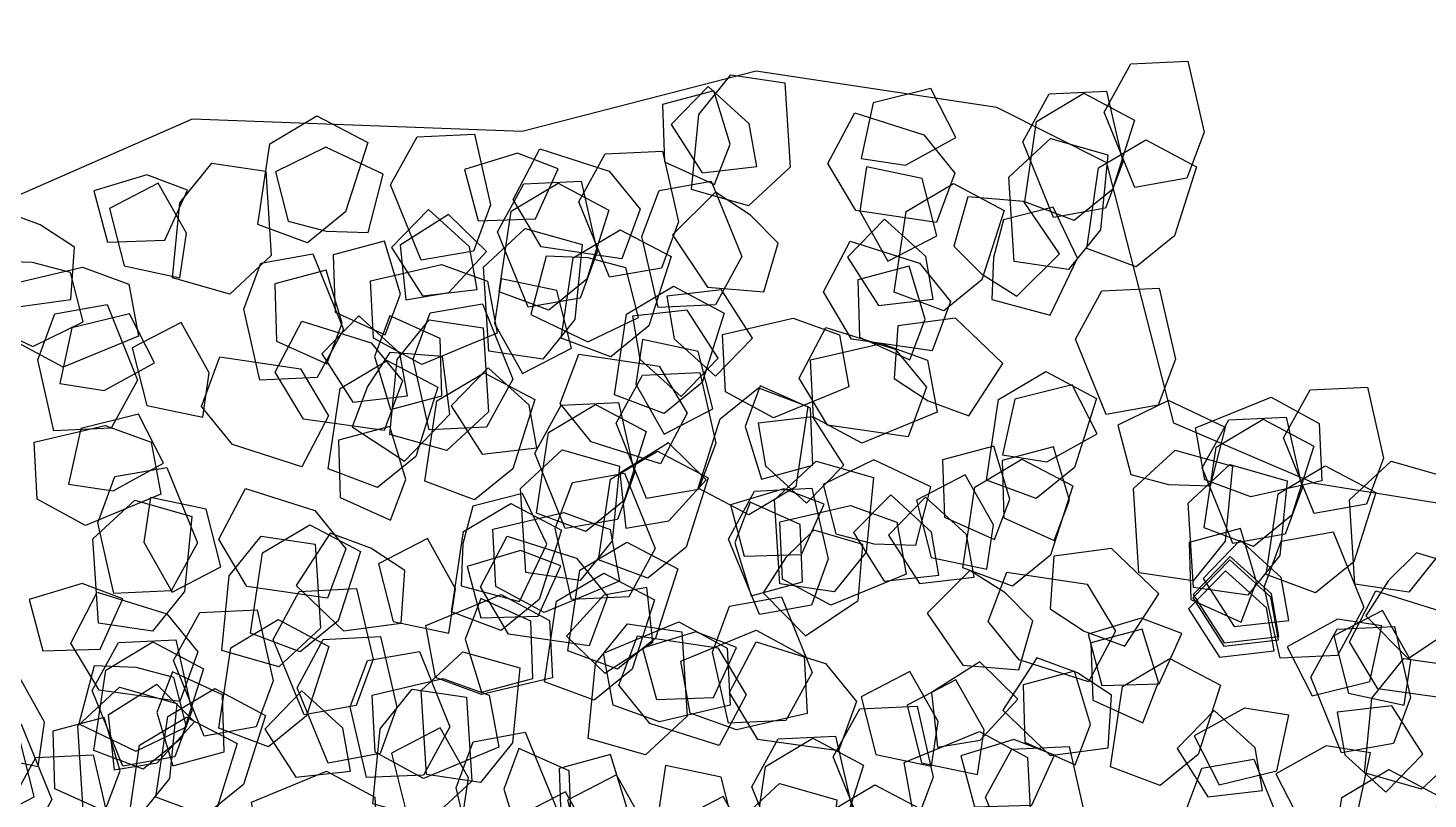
# Model space of a CAD drawing. Header units: metres. Extents: x 1851758 to 1852050, y 5187822 to 5188223.
# Drawn here: x 1851866.828 to 1851867.904, y 5187883.087 to 5187883.679 of the extents above; entities that cross this region are included whole.
import ezdxf

# ---------------------------------------------------------------- set-up
doc = ezdxf.new("R2010")
doc.units = ezdxf.units.M
doc.header["$LTSCALE"] = 2.5
for name, color, linetype in [('PRO_VOI', 7, 'CONTINUOUS'), ('PRO_VOI_PLANCHETTES', 232, 'CONTINUOUS'), ('PRO_VOI_VEG', 81, 'CONTINUOUS')]:
    doc.layers.add(name, color=color, linetype=linetype)

# ---------------------------------------------------------------- blocks, each defined once
blk = doc.blocks.new('arbuste fleurs jaunes')
at = {"layer": 'PRO_VOI_VEG', "color": 67}
for points in [[(-0.2453, 1.0165), (-0.3366, 1.1021), (-0.3308, 1.1863), (-0.2526, 1.2269), (-0.1844, 1.1384), (-0.1786, 1.063)], [(-0.3394, 0.9223), (-0.4308, 1.0079), (-0.425, 1.092), (-0.3467, 1.1326), (-0.2786, 1.0442), (-0.2727, 0.9687)], [(-0.3897, 0.9253), (-0.425, 1.0454), (-0.3773, 1.115), (-0.2892, 1.1102), (-0.2754, 0.9993), (-0.3087, 0.9314)], [(-0.2732, 0.9004), (-0.3085, 1.0205), (-0.2608, 1.09), (-0.1727, 1.0852), (-0.1589, 0.9744), (-0.1922, 0.9065)], [(-0.3727, 0.7679), (-0.2813, 0.7839), (-0.2799, 0.881), (-0.3466, 0.9362), (-0.4075, 0.8868), (-0.3974, 0.8274)], [(-0.5135, 0.7153), (-0.5488, 0.8354), (-0.501, 0.905), (-0.413, 0.9002), (-0.3992, 0.7893), (-0.4325, 0.7214)], [(-0.5135, 0.7153), (-0.5488, 0.8354), (-0.501, 0.905), (-0.413, 0.9002), (-0.3992, 0.7893), (-0.4325, 0.7214)], [(-0.9059, 0.8825), (-0.933, 0.8055), (-0.8587, 0.7581), (-0.7865, 0.8021), (-0.8245, 0.8569)], [(-0.9059, 0.8825), (-0.933, 0.8055), (-0.8587, 0.7581), (-0.7865, 0.8021), (-0.8245, 0.8569)], [(-0.139, 0.6811), (-0.2304, 0.7667), (-0.2246, 0.8508), (-0.1463, 0.8915), (-0.0781, 0.803), (-0.0723, 0.7276)], [(0.2152, 0.6773), (0.1238, 0.7629), (0.1296, 0.847), (0.2079, 0.8876), (0.2761, 0.7991), (0.2819, 0.7237)], [(-0.574, 0.8111), (-0.6011, 0.734), (-0.5268, 0.6867), (-0.4546, 0.7307), (-0.4926, 0.7855)], [(-0.574, 0.8111), (-0.6011, 0.734), (-0.5268, 0.6867), (-0.4546, 0.7307), (-0.4926, 0.7855)], [(0.121, 0.583), (0.0296, 0.6686), (0.0354, 0.7528), (0.1137, 0.7934), (0.1819, 0.7049), (0.1877, 0.6295)], [(0.0707, 0.586), (0.0355, 0.7062), (0.0832, 0.7757), (0.1712, 0.7709), (0.185, 0.6601), (0.1517, 0.5921)], [(-0.9205, 0.5525), (-1.0119, 0.6381), (-1.0061, 0.7222), (-0.9278, 0.7628), (-0.8596, 0.6744), (-0.8538, 0.5989)], [(-0.8405, 0.7521), (-0.7492, 0.6666), (-0.755, 0.5824), (-0.8332, 0.5418), (-0.9014, 0.6303), (-0.9072, 0.7057)], [(0.1872, 0.5611), (0.152, 0.6812), (0.1997, 0.7507), (0.2878, 0.746), (0.3015, 0.6351), (0.2682, 0.5672)], [(-0.2634, 0.5125), (-0.2987, 0.6326), (-0.251, 0.7022), (-0.1629, 0.6974), (-0.1491, 0.5866), (-0.1824, 0.5186)], [(0.3529, 0.5677), (0.4397, 0.5351), (0.4903, 0.618), (0.4608, 0.6994), (0.3833, 0.6879), (0.3619, 0.6315)], [(0.3529, 0.5677), (0.4397, 0.5351), (0.4903, 0.618), (0.4608, 0.6994), (0.3833, 0.6879), (0.3619, 0.6315)], [(-1.1924, 0.6097), (-1.1401, 0.5469), (-1.0614, 0.5863), (-1.062, 0.6709), (-1.1286, 0.6664)], [(-1.0147, 0.4583), (-1.1061, 0.5439), (-1.1003, 0.628), (-1.022, 0.6686), (-0.9538, 0.5801), (-0.948, 0.5047)], [(-1.194, 0.455), (-1.2854, 0.5406), (-1.2796, 0.6247), (-1.2013, 0.6653), (-1.1331, 0.5768), (-1.1273, 0.5014)], [(-1.065, 0.4613), (-1.1002, 0.5814), (-1.0525, 0.6509), (-0.9645, 0.6461), (-0.9507, 0.5353), (-0.984, 0.4674)], [(-0.9485, 0.4363), (-0.9837, 0.5565), (-0.936, 0.626), (-0.8479, 0.6212), (-0.8342, 0.5104), (-0.8675, 0.4424)], [(-1.4452, 0.3998), (-1.4804, 0.5199), (-1.4327, 0.5894), (-1.3446, 0.5847), (-1.3309, 0.4738), (-1.3642, 0.4059)], [(-0.8377, 0.3916), (-0.8729, 0.5118), (-0.8252, 0.5813), (-0.7371, 0.5765), (-0.7233, 0.4657), (-0.7566, 0.3977)], [(0.1292, 0.592), (0.1021, 0.515), (0.1764, 0.4676), (0.2486, 0.5116), (0.2105, 0.5664)], [(0.1258, 0.5631), (0.0987, 0.4861), (0.173, 0.4387), (0.2452, 0.4827), (0.2072, 0.5376)], [(0.4075, 0.3607), (0.3161, 0.4463), (0.3219, 0.5304), (0.4002, 0.5711), (0.4683, 0.4826), (0.4742, 0.4072)], [(0.1273, 0.558), (0.1002, 0.481), (0.1745, 0.4336), (0.2468, 0.4776), (0.2087, 0.5325)], [(0.1282, 0.5401), (0.1011, 0.4631), (0.1754, 0.4157), (0.2476, 0.4597), (0.2096, 0.5145)], [(-1.2167, 0.5307), (-1.2438, 0.4537), (-1.1695, 0.4063), (-1.0972, 0.4503), (-1.1353, 0.5051)], [(-1.1088, 0.509), (-1.1857, 0.5365), (-1.2335, 0.4626), (-1.19, 0.39), (-1.1349, 0.4277)], [(-0.5603, 0.5002), (-0.5251, 0.3801), (-0.5728, 0.3106), (-0.6609, 0.3154), (-0.6746, 0.4262), (-0.6413, 0.4941)], [(-0.7259, 0.2675), (-0.8172, 0.3531), (-0.8114, 0.4372), (-0.7332, 0.4778), (-0.665, 0.3894), (-0.6592, 0.3139)], [(-1.0808, 0.4337), (-0.9895, 0.3481), (-0.9953, 0.264), (-1.0735, 0.2234), (-1.1417, 0.3119), (-1.1475, 0.3873)], [(-0.3378, 0.4493), (-0.3649, 0.3722), (-0.2906, 0.3249), (-0.2183, 0.3688), (-0.2564, 0.4237)], [(-0.3378, 0.4493), (-0.3649, 0.3722), (-0.2906, 0.3249), (-0.2183, 0.3688), (-0.2564, 0.4237)], [(-0.0224, 0.363), (0.0298, 0.3002), (0.1085, 0.3396), (0.1079, 0.4242), (0.0413, 0.4197)], [(-1.6959, 0.3408), (-1.6437, 0.278), (-1.5649, 0.3175), (-1.5655, 0.402), (-1.6321, 0.3975)], [(-1.3492, 0.394), (-1.2578, 0.3085), (-1.2636, 0.2243), (-1.3419, 0.1837), (-1.41, 0.2722), (-1.4158, 0.3476)], [(-0.82, 0.1733), (-0.9114, 0.2589), (-0.9056, 0.343), (-0.8273, 0.3836), (-0.7592, 0.2951), (-0.7533, 0.2197)], [(-0.8703, 0.1763), (-0.9056, 0.2964), (-0.8579, 0.3659), (-0.7698, 0.3611), (-0.756, 0.2503), (-0.7893, 0.1824)], [(-0.6047, 0.313), (-0.5525, 0.2502), (-0.4738, 0.2896), (-0.4744, 0.3742), (-0.541, 0.3697)], [(-0.2286, 0.3757), (-0.2607, 0.2887), (-0.1774, 0.2387), (-0.0962, 0.2687), (-0.1083, 0.3461), (-0.1648, 0.3672)], [(0.0944, 0.1921), (0.0592, 0.3122), (0.1069, 0.3818), (0.195, 0.377), (0.2088, 0.2661), (0.1755, 0.1982)], [(-1.0314, 0.3478), (-1.0585, 0.2708), (-0.9842, 0.2235), (-0.9119, 0.2674), (-0.95, 0.3223)], [(-0.6547, 0.3321), (-0.7315, 0.3597), (-0.7794, 0.2857), (-0.7358, 0.2132), (-0.6807, 0.2509)], [(-1.2452, 0.3372), (-1.2722, 0.2602), (-1.1979, 0.2128), (-1.1257, 0.2568), (-1.1638, 0.3116)], [(-0.7538, 0.1513), (-0.7891, 0.2714), (-0.7414, 0.341), (-0.6533, 0.3362), (-0.6395, 0.2254), (-0.6728, 0.1574)], [(-0.5026, 0.2112), (-0.4158, 0.1785), (-0.3652, 0.2615), (-0.3947, 0.3429), (-0.4722, 0.3313), (-0.4936, 0.275)], [(-0.5026, 0.2112), (-0.4158, 0.1785), (-0.3652, 0.2615), (-0.3947, 0.3429), (-0.4722, 0.3313), (-0.4936, 0.275)], [(0.2024, 0.3376), (0.1753, 0.2606), (0.2496, 0.2132), (0.3218, 0.2572), (0.2838, 0.3121)], [(0.2024, 0.3376), (0.1753, 0.2606), (0.2496, 0.2132), (0.3218, 0.2572), (0.2838, 0.3121)], [(-1.1895, 0.1037), (-1.2247, 0.2238), (-1.177, 0.2933), (-1.089, 0.2886), (-1.0752, 0.1777), (-1.1085, 0.1098)], [(-0.7732, 0.2889), (-0.6818, 0.2033), (-0.6876, 0.1192), (-0.7659, 0.0785), (-0.8341, 0.167), (-0.8399, 0.2424)], [(-0.0787, 0.227), (-0.1556, 0.2545), (-0.2034, 0.1805), (-0.1599, 0.108), (-0.1048, 0.1457)], [(-0.4742, 0.2173), (-0.3828, 0.1317), (-0.3886, 0.0476), (-0.4669, 0.007), (-0.5351, 0.0954), (-0.5409, 0.1709)], [(-1.7944, 0.1764), (-1.7779, 0.0851), (-1.6807, 0.0843), (-1.626, 0.1514), (-1.6757, 0.2119), (-1.7351, 0.2014)], [(-0.9285, 0.0263), (-0.8372, 0.0422), (-0.8358, 0.1394), (-0.9025, 0.1945), (-0.9634, 0.1452), (-0.9532, 0.0858)], [(-0.7378, 0.0045), (-0.773, 0.1247), (-0.7253, 0.1942), (-0.6372, 0.1894), (-0.6234, 0.0786), (-0.6567, 0.0106)], [(0.0308, -0.0162), (-0.0606, 0.0694), (-0.0548, 0.1535), (0.0235, 0.1941), (0.0916, 0.1056), (0.0974, 0.0302)], [(-1.6039, 0.1905), (-1.5126, 0.1049), (-1.5183, 0.0208), (-1.5966, -0.0198), (-1.6648, 0.0687), (-1.6706, 0.1441)], [(-0.925, -0.0163), (-0.9602, 0.1038), (-0.9125, 0.1733), (-0.8245, 0.1686), (-0.8107, 0.0577), (-0.844, -0.0102)], [(-0.1218, 0.1112), (-0.0696, 0.0485), (0.0092, 0.0879), (0.0085, 0.1725), (-0.0581, 0.168)], [(-0.5735, 0.0627), (-0.4885, 0.1547), (-0.4044, 0.1494), (-0.3633, 0.0714), (-0.4513, 0.0026), (-0.5267, -0.0037)], [(-0.2075, -0.0582), (-0.2989, 0.0273), (-0.2931, 0.1115), (-0.2148, 0.1521), (-0.1467, 0.0636), (-0.1408, -0.0118)], [(-0.1966, 0.0652), (-0.1116, 0.1572), (-0.0275, 0.1519), (0.0137, 0.0739), (-0.0744, 0.0051), (-0.1498, -0.0012)], [(-0.7502, -0.0537), (-0.7855, 0.0664), (-0.7378, 0.1359), (-0.6497, 0.1311), (-0.6359, 0.0203), (-0.6692, -0.0476)], [(-0.9324, 0.0573), (-0.8802, -0.0055), (-0.8014, 0.0339), (-0.8021, 0.1185), (-0.8687, 0.114)], [(-0.6864, 0.0243), (-0.6014, 0.1162), (-0.5172, 0.111), (-0.4761, 0.033), (-0.5641, -0.0358), (-0.6395, -0.0421)], [(-0.3017, -0.1525), (-0.3931, -0.0669), (-0.3873, 0.0172), (-0.309, 0.0579), (-0.2408, -0.0306), (-0.235, -0.106)], [(-0.9521, -0.052), (-0.8671, 0.0399), (-0.7829, 0.0347), (-0.7418, -0.0434), (-0.8299, -0.1121), (-0.9052, -0.1184)], [(-0.9521, -0.052), (-0.8671, 0.0399), (-0.7829, 0.0347), (-0.7418, -0.0434), (-0.8299, -0.1121), (-0.9052, -0.1184)], [(-0.352, -0.1495), (-0.3873, -0.0294), (-0.3396, 0.0402), (-0.2515, 0.0354), (-0.2377, -0.0754), (-0.271, -0.1434)], [(-1.4155, 0.002), (-1.3241, -0.0835), (-1.3299, -0.1677), (-1.4082, -0.2083), (-1.4763, -0.1198), (-1.4822, -0.0444)], [(-1.1917, -0.1757), (-1.2269, -0.0556), (-1.1792, 0.014), (-1.0911, 0.0092), (-1.0773, -0.1017), (-1.1106, -0.1696)], [(-0.2355, -0.1744), (-0.2707, -0.0543), (-0.223, 0.0152), (-0.135, 0.0105), (-0.1212, -0.1004), (-0.1545, -0.1683)], [(-0.9444, -0.0922), (-0.8531, -0.1778), (-0.8588, -0.2619), (-0.9371, -0.3025), (-1.0053, -0.214), (-1.0111, -0.1386)], [(-0.6116, -0.1128), (-0.674, -0.1654), (-0.6341, -0.244), (-0.5495, -0.2428), (-0.5544, -0.1762)], [(-1.1903, -0.3492), (-1.2817, -0.2636), (-1.2759, -0.1795), (-1.1977, -0.1389), (-1.1295, -0.2273), (-1.1237, -0.3028)], [(-1.1746, -0.3286), (-1.2099, -0.2085), (-1.1622, -0.1389), (-1.0741, -0.1437), (-1.0603, -0.2546), (-1.0936, -0.3225)], [(-1.5226, -0.2713), (-1.4704, -0.3341), (-1.3916, -0.2947), (-1.3922, -0.2101), (-1.4588, -0.2146)], [(-1.2845, -0.4434), (-1.3759, -0.3578), (-1.3701, -0.2737), (-1.2918, -0.2331), (-1.2237, -0.3216), (-1.2178, -0.397)], [(-1.083, -0.2231), (-1.1101, -0.3002), (-1.0358, -0.3475), (-0.9635, -0.3035), (-1.0016, -0.2487)], [(-1.3348, -0.4404), (-1.3701, -0.3203), (-1.3224, -0.2508), (-1.2343, -0.2555), (-1.2205, -0.3664), (-1.2538, -0.4343)], [(-1.2183, -0.4654), (-1.2536, -0.3452), (-1.2058, -0.2757), (-1.1178, -0.2805), (-1.104, -0.3913), (-1.1373, -0.4593)], [(-1.2127, -0.3354), (-1.2896, -0.3078), (-1.3374, -0.3818), (-1.2939, -0.4543), (-1.2388, -0.4166)], [(-1.0817, -0.4109), (-0.9967, -0.3189), (-0.9126, -0.3242), (-0.8715, -0.4022), (-0.9595, -0.471), (-1.0349, -0.4773)], [(-1.453, -0.4503), (-1.3617, -0.5359), (-1.3674, -0.62), (-1.4457, -0.6606), (-1.5139, -0.5721), (-1.5197, -0.4967)], [(-1.3256, -0.657), (-1.417, -0.5714), (-1.4112, -0.4873), (-1.3329, -0.4467), (-1.2647, -0.5351), (-1.2589, -0.6106)]]:
    blk.add_lwpolyline(points, close=True, dxfattribs=at)
at = {"layer": 'PRO_VOI_VEG', "color": 76}
blk.add_lwpolyline([(0.778, 0.8825), (0.1965, 0.7192), (-0.0387, 0.7127), (-0.3001, 1.0327), (-0.4896, 1.0392), (-0.8489, 0.9348), (-1.1364, 0.6997), (-1.6049, 0.5042), (-1.8943, 0.1772)], dxfattribs=at)
at = {"layer": 'PRO_VOI_VEG'}
for points in [[(-0.366, 0.8356), (-0.4277, 0.9496), (-0.3945, 1.0304), (-0.3042, 1.0446), (-0.2662, 0.9353), (-0.2852, 0.8593)], [(0.3173, 0.6048), (0.2555, 0.7188), (0.2888, 0.7996), (0.379, 0.8138), (0.417, 0.7046), (0.398, 0.6285)], [(0.0087, 0.4813), (-0.053, 0.5953), (-0.0198, 0.6761), (0.0705, 0.6904), (0.1085, 0.5811), (0.0895, 0.5051)], [(0.0945, 0.4963), (0.0327, 0.6103), (0.066, 0.6911), (0.1562, 0.7054), (0.1942, 0.5961), (0.1752, 0.5201)], [(-1.0412, 0.3715), (-1.103, 0.4856), (-1.0697, 0.5663), (-0.9795, 0.5806), (-0.9415, 0.4713), (-0.9605, 0.3953)], [(0.2634, 0.4736), (0.3299, 0.4213), (0.4012, 0.4783), (0.3822, 0.5638), (0.3157, 0.5448)], [(0.5141, 0.5564), (0.5758, 0.4423), (0.5426, 0.3616), (0.4524, 0.3473), (0.4144, 0.4566), (0.4334, 0.5326)], [(-1.4681, 0.4792), (-1.4064, 0.3652), (-1.4396, 0.2844), (-1.5299, 0.2702), (-1.5679, 0.3795), (-1.5489, 0.4555)], [(-0.485, 0.2344), (-0.5467, 0.3484), (-0.5135, 0.4292), (-0.4232, 0.4434), (-0.3852, 0.3341), (-0.4042, 0.2581)], [(0.1911, 0.2892), (0.2576, 0.237), (0.3288, 0.294), (0.3098, 0.3795), (0.2434, 0.3605)], [(0.3293, 0.2892), (0.3958, 0.237), (0.467, 0.294), (0.448, 0.3795), (0.3815, 0.3605)], [(-1.1829, 0.1778), (-1.0879, 0.1635), (-1.0547, 0.2586), (-1.1022, 0.3346), (-1.1782, 0.3061), (-1.1877, 0.2443)], [(-0.0787, 0.2967), (-0.0924, 0.2017), (0.0028, 0.169), (0.0786, 0.217), (0.0496, 0.2928), (-0.0123, 0.3019)], [(-0.8466, 0.0865), (-0.9083, 0.2006), (-0.8751, 0.2813), (-0.7848, 0.2956), (-0.7468, 0.1863), (-0.7658, 0.1103)], [(-1.5003, 0.14), (-1.5668, 0.1923), (-1.638, 0.1353), (-1.619, 0.0498), (-1.5525, 0.0688)], [(-1.4231, 0.0056), (-1.4896, 0.0579), (-1.5608, 0.0009), (-1.5418, -0.0847), (-1.4753, -0.0656)], [(-0.3283, -0.2392), (-0.39, -0.1252), (-0.3567, -0.0444), (-0.2665, -0.0302), (-0.2285, -0.1394), (-0.2475, -0.2155)], [(-1.4106, -0.2595), (-1.4724, -0.1455), (-1.4391, -0.0647), (-1.3489, -0.0505), (-1.3109, -0.1597), (-1.3299, -0.2358)], [(-0.8552, -0.2595), (-0.917, -0.1455), (-0.8837, -0.0647), (-0.7935, -0.0505), (-0.7555, -0.1597), (-0.7745, -0.2358)], [(-0.4268, -0.099), (-0.4786, -0.1658), (-0.4211, -0.2367), (-0.3357, -0.2172), (-0.3552, -0.1508)], [(-0.8494, -0.1256), (-0.7876, -0.2396), (-0.8209, -0.3204), (-0.9111, -0.3346), (-0.9491, -0.2254), (-0.9301, -0.1493)], [(-1.3111, -0.5302), (-1.3728, -0.4161), (-1.3396, -0.3353), (-1.2493, -0.3211), (-1.2113, -0.4304), (-1.2303, -0.5064)]]:
    blk.add_lwpolyline(points, close=True, dxfattribs=at)
at = {"layer": 'PRO_VOI_VEG', "color": 52}
for points in [[(-0.5271, 0.971), (-0.5936, 1.0233), (-0.6649, 0.9663), (-0.6459, 0.8807), (-0.5794, 0.8998)], [(-0.801, 0.9369), (-0.7392, 0.8228), (-0.7725, 0.742), (-0.8627, 0.7278), (-0.9007, 0.8371), (-0.8817, 0.9131)], [(-0.1388, 0.6484), (-0.2053, 0.7007), (-0.2765, 0.6437), (-0.2576, 0.5582), (-0.1911, 0.5772)], [(0.3731, 0.586), (0.3213, 0.5192), (0.3787, 0.4483), (0.4642, 0.4678), (0.4447, 0.5342)], [(-0.2968, 0.5063), (-0.3486, 0.4395), (-0.2911, 0.3686), (-0.2057, 0.3882), (-0.2251, 0.4545)], [(-1.6107, 0.3933), (-1.6625, 0.3265), (-1.605, 0.2556), (-1.5196, 0.2751), (-1.5391, 0.3415)], [(-1.0639, 0.4007), (-1.0022, 0.2867), (-1.0354, 0.2059), (-1.1256, 0.1917), (-1.1636, 0.3009), (-1.1446, 0.377)], [(-1.815, 0.2538), (-1.8286, 0.1587), (-1.7334, 0.1261), (-1.6577, 0.1741), (-1.6866, 0.2499), (-1.7485, 0.259)], [(-1.4889, 0.2132), (-1.5407, 0.1464), (-1.4832, 0.0755), (-1.3978, 0.095), (-1.4173, 0.1614)], [(-0.2471, 0.1959), (-0.2989, 0.1291), (-0.2414, 0.0582), (-0.156, 0.0778), (-0.1754, 0.1442)], [(-0.1775, 0.2139), (-0.2293, 0.1471), (-0.1719, 0.0763), (-0.0865, 0.0958), (-0.1059, 0.1622)], [(-1.0061, 0.0705), (-1.0579, 0.0036), (-1.0004, -0.0672), (-0.915, -0.0477), (-0.9345, 0.0187)], [(-1.1454, 0.0153), (-1.159, -0.0798), (-1.0638, -0.1124), (-0.9881, -0.0645), (-1.0171, 0.0113), (-1.0789, 0.0204)], [(-0.59, -0.1374), (-0.6418, -0.2042), (-0.5844, -0.2751), (-0.499, -0.2555), (-0.5184, -0.1892)], [(-0.8662, -0.1852), (-0.918, -0.252), (-0.8606, -0.3229), (-0.7752, -0.3034), (-0.7946, -0.237)], [(-0.6501, -0.1942), (-0.702, -0.261), (-0.6445, -0.3319), (-0.5591, -0.3124), (-0.5785, -0.246)], [(-1.4934, -0.3805), (-1.5452, -0.4473), (-1.4878, -0.5182), (-1.4024, -0.4986), (-1.4218, -0.4323)]]:
    blk.add_lwpolyline(points, close=True, dxfattribs=at)
at = {"layer": 'PRO_VOI_VEG', "color": 76}
for points in [[(-0.4994, 0.8396), (-0.6195, 0.8044), (-0.689, 0.8521), (-0.6843, 0.9401), (-0.5734, 0.9539), (-0.5055, 0.9206)], [(-0.8949, 0.88), (-0.9576, 0.8278), (-0.9182, 0.749), (-0.8336, 0.7496), (-0.8381, 0.8162)], [(-0.4228, 0.6576), (-0.5429, 0.6224), (-0.6125, 0.6701), (-0.6077, 0.7582), (-0.4968, 0.7719), (-0.4289, 0.7386)], [(-0.5096, 0.7613), (-0.5724, 0.7091), (-0.533, 0.6303), (-0.4484, 0.631), (-0.4529, 0.6976)], [(-0.8275, 0.7394), (-0.8601, 0.6526), (-0.7771, 0.602), (-0.6958, 0.6315), (-0.7073, 0.709), (-0.7637, 0.7304)], [(-0.9153, 0.5863), (-1.0354, 0.5511), (-1.1049, 0.5988), (-1.1002, 0.6868), (-0.9893, 0.7006), (-0.9214, 0.6673)], [(-0.2753, 0.5648), (-0.3381, 0.5126), (-0.2986, 0.4338), (-0.2141, 0.4345), (-0.2186, 0.5011)], [(-1.2576, 0.4579), (-1.3204, 0.4057), (-1.2809, 0.3269), (-1.1964, 0.3276), (-1.2009, 0.3942)], [(-0.176, 0.3971), (-0.0559, 0.4323), (0.0136, 0.3846), (0.0089, 0.2966), (-0.102, 0.2828), (-0.1699, 0.3161)], [(0.0498, 0.4049), (-0.0129, 0.3527), (0.0265, 0.2739), (0.1111, 0.2745), (0.1066, 0.3411)], [(-1.3204, 0.3799), (-1.3832, 0.3276), (-1.3437, 0.2489), (-1.2592, 0.2495), (-1.2637, 0.3161)], [(-1.1407, 0.2268), (-1.078, 0.279), (-1.1174, 0.3578), (-1.202, 0.3572), (-1.1975, 0.2906)], [(-0.0176, 0.3024), (-0.0804, 0.2502), (-0.0409, 0.1714), (0.0436, 0.1721), (0.0391, 0.2387)], [(-1.1308, 0.2028), (-1.1936, 0.1506), (-1.1542, 0.0718), (-1.0696, 0.0725), (-1.0741, 0.1391)], [(-0.7112, 0.0249), (-0.8313, -0.0104), (-0.9009, 0.0374), (-0.8961, 0.1254), (-0.7852, 0.1392), (-0.7173, 0.1059)], [(-0.6504, 0.0702), (-0.5303, 0.1055), (-0.4607, 0.0578), (-0.4655, -0.0303), (-0.5764, -0.0441), (-0.6443, -0.0108)], [(-1.1071, -0.0773), (-1.2273, -0.1126), (-1.2968, -0.0649), (-1.292, 0.0232), (-1.1812, 0.037), (-1.1132, 0.0037)]]:
    blk.add_lwpolyline(points, close=True, dxfattribs=at)
at = {"layer": 'PRO_VOI_VEG', "color": 2}
for points in [[(-0.3399, 0.7885), (-0.3078, 0.8755), (-0.3911, 0.9255), (-0.4723, 0.8956), (-0.4602, 0.8181), (-0.4037, 0.797)], [(-0.5422, 0.7544), (-0.4903, 0.8212), (-0.5478, 0.8921), (-0.6332, 0.8725), (-0.6138, 0.8061)], [(0.0528, 0.6487), (0.0362, 0.7399), (-0.061, 0.7407), (-0.1157, 0.6736), (-0.066, 0.6131), (-0.0066, 0.6236)], [(-0.3295, 0.5907), (-0.3158, 0.6858), (-0.4111, 0.7184), (-0.4868, 0.6704), (-0.4578, 0.5946), (-0.396, 0.5855)], [(0.2536, 0.6638), (0.345, 0.5782), (0.3392, 0.4941), (0.2609, 0.4535), (0.1928, 0.5419), (0.1869, 0.6174)], [(-0.4009, 0.5225), (-0.5208, 0.4865), (-0.5906, 0.5338), (-0.5864, 0.6219), (-0.4756, 0.6364), (-0.4075, 0.6035)], [(-0.3763, 0.5755), (-0.4612, 0.4836), (-0.5454, 0.4889), (-0.5865, 0.5669), (-0.4985, 0.6356), (-0.4231, 0.6419)], [(-0.7088, 0.4827), (-0.6817, 0.5598), (-0.756, 0.6071), (-0.8282, 0.5632), (-0.7902, 0.5083)], [(-0.5157, 0.5539), (-0.6007, 0.462), (-0.6849, 0.4673), (-0.726, 0.5453), (-0.6379, 0.614), (-0.5625, 0.6203)], [(0.5368, 0.5094), (0.4169, 0.4734), (0.347, 0.5206), (0.3512, 0.6087), (0.462, 0.6232), (0.5301, 0.5904)], [(-1.0223, 0.5414), (-1.0064, 0.45), (-0.9092, 0.4486), (-0.8541, 0.5153), (-0.9034, 0.5762), (-0.9629, 0.566)], [(-0.2401, 0.375), (-0.2754, 0.4951), (-0.2277, 0.5647), (-0.1396, 0.5599), (-0.1258, 0.449), (-0.1591, 0.3811)], [(-1.2863, 0.4596), (-1.3028, 0.5508), (-1.4, 0.5516), (-1.4547, 0.4845), (-1.405, 0.424), (-1.3456, 0.4345)], [(-0.7438, 0.4325), (-0.7168, 0.5096), (-0.791, 0.5569), (-0.8633, 0.5129), (-0.8252, 0.4581)], [(-0.9797, 0.3624), (-0.9279, 0.4292), (-0.9853, 0.5001), (-1.0707, 0.4805), (-1.0513, 0.4141)], [(-0.743, 0.3687), (-0.6912, 0.4356), (-0.7487, 0.5064), (-0.8341, 0.4869), (-0.8146, 0.4205)], [(-0.578, 0.3686), (-0.5155, 0.4212), (-0.5555, 0.4997), (-0.6401, 0.4985), (-0.6351, 0.4319)], [(0.0365, 0.3699), (0.0502, 0.465), (-0.0451, 0.4976), (-0.1208, 0.4497), (-0.0918, 0.3738), (-0.03, 0.3647)], [(-0.4997, 0.3644), (-0.4726, 0.4415), (-0.5469, 0.4888), (-0.6191, 0.4449), (-0.581, 0.39)], [(-1.0411, 0.402), (-1.1261, 0.3101), (-1.2103, 0.3154), (-1.2514, 0.3934), (-1.1633, 0.4621), (-1.088, 0.4684)], [(-0.9139, 0.4255), (-0.7937, 0.4607), (-0.7242, 0.413), (-0.729, 0.325), (-0.8398, 0.3112), (-0.9078, 0.3445)], [(-0.3203, 0.3759), (-0.3368, 0.4672), (-0.434, 0.468), (-0.4887, 0.4009), (-0.439, 0.3403), (-0.3796, 0.3509)], [(0.4949, 0.3342), (0.5219, 0.4113), (0.4477, 0.4586), (0.3754, 0.4146), (0.4135, 0.3598)], [(-0.3149, 0.3294), (-0.3999, 0.2375), (-0.4841, 0.2427), (-0.5252, 0.3208), (-0.4372, 0.3895), (-0.3618, 0.3958)], [(0.4721, 0.1783), (0.4368, 0.2984), (0.4845, 0.3679), (0.5726, 0.3631), (0.5864, 0.2523), (0.5531, 0.1844)], [(-0.5173, 0.1994), (-0.4549, 0.252), (-0.4948, 0.3305), (-0.5794, 0.3293), (-0.5744, 0.2627)], [(-1.1361, 0.1935), (-1.256, 0.1575), (-1.3259, 0.2048), (-1.3216, 0.2929), (-1.2109, 0.3074), (-1.1427, 0.2745)], [(0.2891, 0.2954), (0.3805, 0.2098), (0.3747, 0.1257), (0.2964, 0.0851), (0.2282, 0.1736), (0.2224, 0.249)], [(-1.5399, 0.1669), (-1.6249, 0.0749), (-1.709, 0.0802), (-1.7501, 0.1582), (-1.6621, 0.2269), (-1.5867, 0.2332)], [(-1.4126, 0.1903), (-1.2925, 0.2256), (-1.223, 0.1779), (-1.2277, 0.0898), (-1.3386, 0.076), (-1.4065, 0.1093)], [(-0.7104, 0.1347), (-0.7954, 0.0428), (-0.8795, 0.048), (-0.9207, 0.126), (-0.8326, 0.1948), (-0.7572, 0.2011)], [(-0.2955, 0.039), (-0.4154, 0.003), (-0.4852, 0.0502), (-0.481, 0.1383), (-0.3702, 0.1528), (-0.3021, 0.1199)], [(-0.6351, 0.0564), (-0.5829, -0.0063), (-0.5041, 0.0331), (-0.5047, 0.1177), (-0.5713, 0.1132)], [(-0.591, 0.1042), (-0.5292, -0.0098), (-0.5625, -0.0906), (-0.6527, -0.1049), (-0.6907, 0.0044), (-0.6717, 0.0804)], [(-1.4066, -0.0395), (-1.4916, -0.1314), (-1.5758, -0.1262), (-1.6169, -0.0482), (-1.5288, 0.0206), (-1.4535, 0.0269)], [(-0.8317, -0.1091), (-0.7689, -0.0569), (-0.8083, 0.0219), (-0.8929, 0.0213), (-0.8884, -0.0454)], [(-1.1591, -0.0095), (-1.0973, -0.1235), (-1.1306, -0.2043), (-1.2208, -0.2185), (-1.2588, -0.1092), (-1.2398, -0.0332)], [(-1.3278, -0.1689), (-1.276, -0.1021), (-1.3335, -0.0312), (-1.4189, -0.0508), (-1.3994, -0.1171)], [(-0.4368, -0.2109), (-0.3849, -0.1441), (-0.4424, -0.0732), (-0.5278, -0.0927), (-0.5084, -0.1591)], [(-0.772, -0.1748), (-0.857, -0.2667), (-0.9412, -0.2615), (-0.9823, -0.1835), (-0.8942, -0.1147), (-0.8189, -0.1084)], [(-0.6809, -0.2933), (-0.6184, -0.2407), (-0.6583, -0.1622), (-0.7429, -0.1634), (-0.738, -0.23)], [(-1.2465, -0.3164), (-1.3664, -0.3525), (-1.4363, -0.3052), (-1.432, -0.2171), (-1.3213, -0.2026), (-1.2532, -0.2355)], [(-1.2147, -0.4105), (-1.1519, -0.3583), (-1.1913, -0.2795), (-1.2759, -0.2801), (-1.2714, -0.3467)], [(-1.4398, -0.6101), (-1.388, -0.5433), (-1.4454, -0.4724), (-1.5308, -0.492), (-1.5114, -0.5583)]]:
    blk.add_lwpolyline(points, close=True, dxfattribs=at)
at = {"layer": 'PRO_VOI_VEG', "color": 88}
for points in [[(-0.0057, 0.7202), (0.0799, 0.8116), (0.164, 0.8058), (0.2046, 0.7275), (0.1161, 0.6593), (0.0407, 0.6535)], [(-1.0464, 0.1489), (-1.0816, 0.2691), (-1.0339, 0.3386), (-0.9459, 0.3338), (-0.9321, 0.223), (-0.9654, 0.155)], [(-0.7449, -0.1367), (-0.653, -0.2217), (-0.6582, -0.3058), (-0.7362, -0.347), (-0.805, -0.2589), (-0.8113, -0.1835)]]:
    blk.add_lwpolyline(points, close=True, dxfattribs=at)
at = {"layer": 'PRO_VOI_VEG', "color": 55}
for points in [[(0.122, 0.6084), (0.0593, 0.5562), (0.0987, 0.4775), (0.1833, 0.4781), (0.1788, 0.5447)], [(-0.1916, 0.6019), (-0.2544, 0.5497), (-0.215, 0.4709), (-0.1304, 0.4716), (-0.1349, 0.5382)], [(-0.3878, 0.4304), (-0.4153, 0.3535), (-0.3413, 0.3057), (-0.2688, 0.3492), (-0.3065, 0.4043)], [(-0.4937, 0.1785), (-0.5856, 0.2635), (-0.5804, 0.3476), (-0.5023, 0.3888), (-0.4336, 0.3007), (-0.4273, 0.2253)], [(-0.7489, 0.0241), (-0.6719, -0.003), (-0.6245, 0.0713), (-0.6685, 0.1436), (-0.7233, 0.1055)], [(-1.0642, -0.255), (-1.1561, -0.17), (-1.1509, -0.0859), (-1.0728, -0.0448), (-1.0041, -0.1328), (-0.9978, -0.2082)], [(-0.9998, -0.3067), (-1.0917, -0.2217), (-1.0865, -0.1376), (-1.0085, -0.0965), (-0.9397, -0.1845), (-0.9334, -0.2599)], [(-1.3889, -0.3217), (-1.373, -0.413), (-1.2758, -0.4144), (-1.2207, -0.3477), (-1.27, -0.2868), (-1.3294, -0.297)], [(-1.2386, -0.5236), (-1.2746, -0.4037), (-1.2273, -0.3339), (-1.1392, -0.3381), (-1.1247, -0.4488), (-1.1576, -0.517)], [(-1.3418, -0.3877), (-1.4045, -0.44), (-1.3651, -0.5187), (-1.2805, -0.5181), (-1.285, -0.4515)]]:
    blk.add_lwpolyline(points, close=True, dxfattribs=at)

msp = doc.modelspace()

# ---------------------------------------------------------------- hatches: boundary and pattern name
at = {"layer": 'PRO_VOI_PLANCHETTES'}
h = msp.add_hatch(color=256, dxfattribs=at)
h.dxf.hatch_style = 1
edge = h.paths.add_edge_path()
edge.add_arc((1851926.4252, 5187498.2076), 386.6253, 94.068008, 99.380647, ccw=False)
edge.add_line((1851898.9978, 5187883.8588), (1851897.6403, 5187902.7554))
edge.add_line((1851897.6403, 5187902.7554), (1851897.6702, 5187902.7575))
edge.add_line((1851897.6702, 5187902.7575), (1851899.0298, 5187883.831))
edge.add_line((1851899.0298, 5187883.831), (1851899.001, 5187883.8289))
edge.add_arc((1851926.4252, 5187498.2076), 386.5953, 94.067849, 99.380857)
edge.add_line((1851863.4115, 5187879.6328), (1851863.408, 5187879.6626))

# ---------------------------------------------------------------- linework, layer by layer
at = {"layer": 'PRO_VOI', "color": 34, "flags": 128}
msp.add_lwpolyline([(1851898.1914, 5187884.6027, 0.030026), (1851863.484, 5187879.6752)], format="xyb", dxfattribs=at)
at = {"layer": 'PRO_VOI_PLANCHETTES', "flags": 128}
msp.add_lwpolyline([(1851863.408, 5187879.6626, -0.023185), (1851898.9978, 5187883.8588), (1851897.6403, 5187902.7554), (1851897.6702, 5187902.7575), (1851899.0298, 5187883.831), (1851899.001, 5187883.8289, 0.023187), (1851863.4115, 5187879.6328)], format="xyb", close=True, dxfattribs=at)

# ---------------------------------------------------------------- block references
at = {"layer": 'PRO_VOI_VEG', "xscale": 0.4999999999999999, "yscale": 0.4999999999999999, "rotation": 335.2054015273066}
msp.add_blockref('arbuste fleurs jaunes', (1851867.5769, 5187883.0438), dxfattribs=at)

doc.saveas('drawing.dxf')
